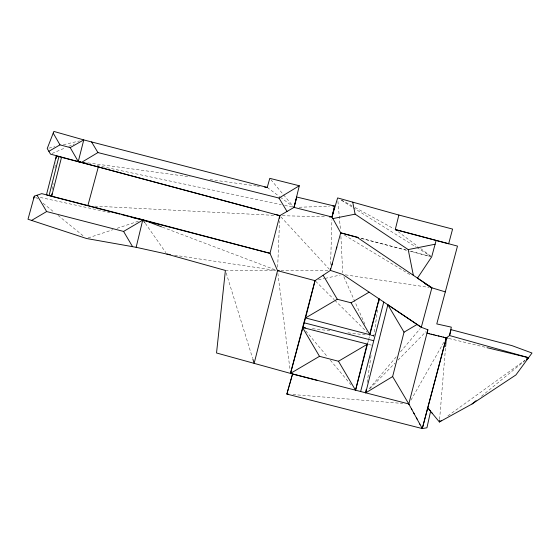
<?xml version="1.0" encoding="UTF-8"?>
<svg xmlns="http://www.w3.org/2000/svg" width="560" height="560" viewBox="0 0 560 560"><rect width="100%" height="100%" fill="white"/><g stroke="black" fill="none" stroke-linecap="round" stroke-linejoin="round"><path stroke-width="0.42" stroke-dasharray="2.8 2.1" d="M330.589 264.369L331.919 219.583M277.669 267.183L279.552 220.885M439.607 419.391L445.55 347.41M52.444 189.469L53.144 183.456M54.95 167.986L55.552 162.834M367.192 382.508L371.133 354.935M373.716 336.847L377.664 309.274M367.78 342.895L368.431 340.361M368.655 339.514L369.53 336.133M410.956 400.148L444.612 340.907M369.082 388.878L397.152 355.761M400.519 351.792L420.175 328.608M369.978 388.521L394.961 363.16M398.006 360.066L426.041 331.611M481.453 396.277L525.182 360.444M447.881 415.87L525.014 360.241M52.108 153.461L65.562 147.707M68.733 146.349L74.27 143.983M88.137 237.944L112.987 229.677M117.131 228.298L139.496 220.857M48.916 148.141L54.866 146.741M63.364 144.732L79.52 140.917M318.388 279.902L324.282 278.586M325.129 278.397L340.284 275.016M299.215 207.228L329.427 206.255M280.994 270.655L327.81 270.41M225.393 270.438L275.793 270.669M282.38 215.712L325.899 216.839M94.808 206.122L273.658 215.334M292.95 394.555L402.703 403.452M312.452 328.678L330.61 330.799M347.907 332.822L366.065 334.95M371.252 335.552L373.842 335.86M87.801 162.862L190.078 176.869M210.014 179.599L255.955 185.892M256.823 186.011L259.42 186.368M174.608 255.241L275.8 270.417M345.408 274.841L429.289 287.441M97.034 165.543L281.246 204.673M284.655 205.401L292.327 207.032M40.32 197.456L112.063 213.066M448.882 338.485L486.171 347.473M368.9 344.512L371.441 345.163M371.336 335.09L373.863 335.741M361.452 238.483L406.308 250.194M409.689 251.076L430.85 256.606L409.794 251.055M360.934 238.182L406.42 250.166M162.407 227.157L275.898 270.053M341.432 200.011L352.044 205.835M355.082 207.494L393.757 228.711M344.449 235.109L410.207 274.764M341.341 200.249L352.45 207.2M353.192 207.669L416.143 247.086M416.885 247.548L430.213 255.899M267.225 187.432L279.601 196.644M280.287 197.162L292.663 206.367M398.02 231.602L417.949 246.533M420.7 248.591L430.318 255.794M35.693 197.253L37.73 198.905M43.141 203.301L53.977 212.1M58.037 215.404L84.448 236.845M315.637 281.267L334.222 299.677M334.845 300.286L367.059 332.199M280.945 216.923L329.819 269.759M305.739 330.897L327.565 356.902M330.365 360.234L351.624 385.574M270.893 179.662L283.017 194.187M283.563 194.852L293.482 206.731M145.313 223.328L165.823 252.644M343.868 276.829L364.966 324.352M226.163 272.93L252.623 358.358M277.858 273.266L290.059 369.95M337.939 201.334L340.417 229.446M340.893 236.32L342.727 272.72"/><path stroke-width="0.84" d="M330.463 268.674L330.407 270.396L315.021 280.651L290.493 373.401L408.8 403.949L409.171 404.628M279.657 218.267L279.769 215.649L294.035 207.396L331.996 217L340.718 232.855L330.407 270.396L342.811 274.449L421.295 327.285L427.868 329.756L427.028 333.207L448.035 338.282M439.53 420.259L439.39 421.995L472.031 403.998L515.914 374.941L532 353.024L512.043 345.66L451.045 329.665L449.554 335.538L446.334 337.869L445.473 339.388M445.62 346.542L446.334 337.869L445.529 337.673M51.94 193.767L51.639 196.343L87.829 205.765L98.322 166.964L258.93 210.056M56.049 158.536L56.35 155.96L98.322 166.964M358.407 237.517L340.718 232.855L357.224 237.377L431.879 287.833L421.295 327.285L387.863 304.808L365.708 392.847L366.205 389.403M378.644 302.379L379.141 298.935L369.537 334.656M332.101 216.545L333.298 211.547M333.41 211.092L334.173 207.907M334.278 207.452L334.607 206.087L296.744 197.043L296.037 199.745M332.598 214.48L334.607 206.087L332.878 206.143M136.143 247.31L142.807 219.751L41.755 193.634L34.342 196.154L28 219.24L86.478 238.497L136.143 247.31L166.824 254.072L225.393 270.438L216.531 352.982L290.493 373.401L319.487 356.328L338.471 361.242L355.544 390.236L367.563 343.742M264.621 187.082L267.225 187.432L269.787 178.339L299.306 185.759L278.985 198.051L97.923 152.572L91.56 141.932M294.035 207.396L299.306 185.759M329.385 216.93L331.996 217L337.638 197.925L398.867 215.04L395.276 229.544L396.648 230.573M355.544 390.236L367.108 344.071M365.708 392.847L392.623 376.579L404.033 332.178L387.863 304.808M49.056 195.573L58.912 156.604M61.53 157.262L51.639 196.343L46.466 194.803L56.35 155.96M80.801 162.232L78.267 161.553L83.769 139.916L70.196 147.595L59.997 144.865L48.853 151.312M369.747 335.286L379.141 298.935M360.626 391.545L383.754 302.043M287.091 393.225L286.853 394.065L422.275 428.568L446.334 337.869L427.728 407.82L430.619 411.222L426.937 427.777L422.275 428.568L408.8 403.949L427.868 329.756M279.664 216.048L279.769 215.649L50.526 154.14L47.215 148.547L53.879 131.432L83.769 139.916L267.225 187.432M294.147 206.983L296.114 199.43M294.616 205.17L294.735 204.715M294.973 203.812L295.092 203.364M295.33 202.454L295.442 202.006M295.68 201.096L295.799 200.648M526.533 359.345L528.549 357.686L449.554 335.538L451.325 327.145L436.779 323.925L457.485 246.099L395.276 229.544L448.665 243.768L452.585 229.075L398.867 215.04M436.128 240.457L431.697 256.823L417.473 278.138L431.879 287.833L445.403 291.893M290.493 373.401L305.508 318.101L315.021 280.651L277.529 270.676L269.976 253.323L279.769 215.649L274.89 214.34M33.768 198.233L34.342 196.154M331.891 265.006L332.381 263.207M336.322 248.843L336.819 247.051M287.329 392.392L287.567 391.559M287.805 390.719L288.274 389.046M288.512 388.213L288.75 387.38M288.988 386.54L289.464 384.874M289.702 384.034L289.933 383.201M290.171 382.368L290.409 381.528M290.647 380.695L291.123 379.022M291.361 378.189L291.599 377.349M291.83 376.516L292.068 375.683M292.306 374.843L292.544 374.01L316.974 380.303M292.544 374.01L286.853 394.065L288.596 394.205M472.031 403.998L476.07 400.687M441.511 420.462L439.39 421.995L427.728 407.82L422.275 428.568L421.701 427.518M526.428 359.219L528.549 357.686L487.018 347.676M81.48 162.414L97.923 152.572M404.033 332.178L417.095 324.464M31.584 220.423L46.641 211.554L123.592 231.434L142.709 220.171M369.628 334.313L351.064 302.806L337.288 299.243L305.55 317.94L370.489 334.873M351.064 302.806L369.11 292.173M338.471 361.242L367.017 344.428M332.871 218.596L355.117 214.158L408.212 249.592L435.106 244.223M279.265 270.662L277.529 270.676L254.163 363.335L252.882 359.184M305.536 327.866L302.946 327.565L368.06 344.295M70.196 147.595L78.267 161.553L80.871 161.91M166.824 254.072L170.282 254.59M78.267 161.553L80.829 162.099M83.384 162.645L86.8 163.366M131.705 217.336L142.807 219.751L269.976 253.323L149.387 221.837M428.638 333.599L429.443 333.788M431.053 334.18L431.858 334.376M433.468 334.761L434.273 334.957M435.883 335.342L436.681 335.538M438.291 335.93L439.096 336.119M440.706 336.511L441.511 336.707M443.121 337.092L443.926 337.288M304.227 322.833L373.499 340.662M88.669 205.982L119.875 214.13M121.562 214.571L128.303 216.335M129.99 216.769L135.051 218.092M136.738 218.533L143.486 220.297M145.173 220.738L147.7 221.396M161.588 226.849L142.807 219.751L144.809 222.614M424.41 283.325L431.879 287.833M431.403 412.286L432.082 413.105M278.985 198.051L287.007 211.456M392.623 376.579L408.8 403.949M323.141 275.24L337.288 299.243M302.82 328.02L319.487 356.328M123.592 231.434L132.573 246.68M37.03 195.244L46.641 211.554M53.214 133.14L59.997 144.865M411.32 408.555L411.894 409.612M413.63 412.769L414.204 413.826M416.507 418.04L417.088 419.09M419.391 423.304L419.965 424.354M413.35 275.345L408.212 249.592M352.723 202.146L355.117 214.158"/></g></svg>
